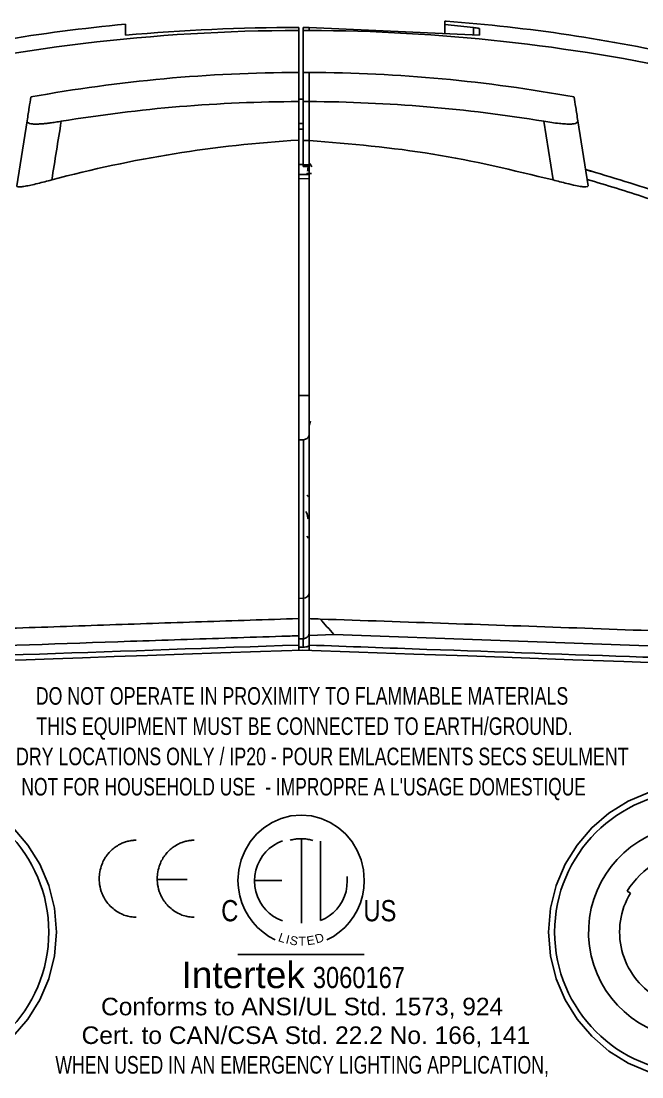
# Model space of a CAD drawing. Header units: inches. Extents: x 1.2 to 44.8, y 1.3 to 32.8.
# Drawn here: x 4.675 to 6.726, y 10.98 to 14.468 of the extents above; entities that cross this region are included whole.
import ezdxf

# ---------------------------------------------------------------- set-up
doc = ezdxf.new("R2010")
doc.units = ezdxf.units.IN
doc.header["$MEASUREMENT"] = 0
doc.layers.add('LABEL', color=2, linetype='Continuous')
doc.layers.add('OBJECT', color=7, linetype='Continuous')
doc.styles.add('Arial', font='arial.ttf')

msp = doc.modelspace()

# ---------------------------------------------------------------- linework, layer by layer
at = {"layer": 'LABEL'}
for p, q in [((5.534, 11.8339), (5.5041, 11.8208)), ((5.534, 11.8339), (5.5661, 11.842)), ((5.6, 11.8449), (5.5661, 11.842)), ((5.6, 11.8449), (5.6338, 11.842)), ((5.6338, 11.842), (5.6659, 11.8339)), ((5.6659, 11.8339), (5.6958, 11.8208)), ((5.4525, 11.7817), (5.4768, 11.8033)), ((5.5041, 11.8208), (5.4768, 11.8033)), ((5.6958, 11.8208), (5.7232, 11.8033)), ((5.7475, 11.7817), (5.7232, 11.8033)), ((5.0076, 11.7517), (5.0112, 11.7533)), ((5.0112, 11.7533), (5.0148, 11.7547)), ((5.0148, 11.7547), (5.0177, 11.7557)), ((5.0177, 11.7557), (5.0202, 11.7566)), ((5.0202, 11.7566), (5.0238, 11.7577)), ((5.0238, 11.7577), (5.0272, 11.7585)), ((5.0272, 11.7585), (5.031, 11.7592)), ((5.031, 11.7592), (5.0348, 11.7599)), ((5.0348, 11.7599), (5.0386, 11.7606)), ((5.0386, 11.7606), (5.0423, 11.7611)), ((5.0423, 11.7611), (5.0447, 11.7614)), ((5.0447, 11.7614), (5.0474, 11.7617)), ((5.0474, 11.7617), (5.05, 11.7618)), ((5.05, 11.7618), (5.0526, 11.7618)), ((5.0526, 11.7618), (5.0551, 11.7616)), ((5.1993, 11.7517), (5.203, 11.7533)), ((5.203, 11.7533), (5.2066, 11.7547)), ((5.2066, 11.7547), (5.2094, 11.7557)), ((5.2094, 11.7557), (5.212, 11.7566)), ((5.212, 11.7566), (5.2156, 11.7577)), ((5.2156, 11.7577), (5.219, 11.7585)), ((5.219, 11.7585), (5.2227, 11.7592)), ((5.2227, 11.7592), (5.2265, 11.7599)), ((5.2265, 11.7599), (5.2303, 11.7606)), ((5.2303, 11.7606), (5.2341, 11.7611)), ((5.2341, 11.7611), (5.2365, 11.7614)), ((5.2365, 11.7614), (5.2391, 11.7617)), ((5.2391, 11.7617), (5.2418, 11.7618)), ((5.2418, 11.7618), (5.2444, 11.7618)), ((5.2444, 11.7618), (5.2468, 11.7616)), ((5.4147, 11.7284), (5.4316, 11.7566)), ((5.4316, 11.7566), (5.4525, 11.7817)), ((5.5229, 11.7533), (5.5083, 11.7449)), ((5.5385, 11.7598), (5.5229, 11.7533)), ((5.5671, 11.7629), (5.5636, 11.762)), ((5.5705, 11.7637), (5.5671, 11.7629)), ((5.574, 11.7645), (5.5705, 11.7637)), ((5.5775, 11.7651), (5.574, 11.7645)), ((5.5811, 11.7657), (5.5775, 11.7651)), ((5.5847, 11.7661), (5.5811, 11.7657)), ((5.5883, 11.7665), (5.5847, 11.7661)), ((5.5919, 11.7668), (5.5883, 11.7665)), ((5.5956, 11.7669), (5.5919, 11.7668)), ((5.5993, 11.767), (5.5956, 11.7669)), ((5.6034, 11.7669), (5.5993, 11.767)), ((5.6009, 11.7669), (5.6009, 11.4883)), ((5.6075, 11.7667), (5.6034, 11.7669)), ((5.6116, 11.7664), (5.6075, 11.7667)), ((5.6156, 11.766), (5.6116, 11.7664)), ((5.6196, 11.7654), (5.6156, 11.766)), ((5.6235, 11.7647), (5.6196, 11.7654)), ((5.6275, 11.764), (5.6235, 11.7647)), ((5.6313, 11.763), (5.6275, 11.764)), ((5.6351, 11.762), (5.6313, 11.763)), ((5.6389, 11.7609), (5.6351, 11.762)), ((5.664, 11.7585), (5.664, 11.4968)), ((5.7683, 11.7566), (5.7475, 11.7817)), ((5.7853, 11.7284), (5.7683, 11.7566)), ((4.9617, 11.7164), (4.9659, 11.7214)), ((4.9659, 11.7214), (4.9692, 11.7249)), ((4.9692, 11.7249), (4.9724, 11.7281)), ((4.9724, 11.7281), (4.9758, 11.7312)), ((4.9758, 11.7312), (4.9789, 11.7339)), ((4.9789, 11.7339), (4.9819, 11.7363)), ((4.9819, 11.7363), (4.9855, 11.739)), ((4.9855, 11.739), (4.9885, 11.7411)), ((4.9885, 11.7411), (4.993, 11.7439)), ((4.993, 11.7439), (4.9971, 11.7464)), ((4.9971, 11.7464), (5.0003, 11.7482)), ((5.0003, 11.7482), (5.004, 11.75)), ((5.004, 11.75), (5.0076, 11.7517)), ((5.1535, 11.7164), (5.1577, 11.7214)), ((5.1577, 11.7214), (5.1609, 11.7249)), ((5.1609, 11.7249), (5.1641, 11.7281)), ((5.1641, 11.7281), (5.1675, 11.7312)), ((5.1675, 11.7312), (5.1706, 11.7339)), ((5.1706, 11.7339), (5.1736, 11.7363)), ((5.1736, 11.7363), (5.1773, 11.739)), ((5.1773, 11.739), (5.1803, 11.7411)), ((5.1803, 11.7411), (5.1847, 11.7439)), ((5.1847, 11.7439), (5.1888, 11.7464)), ((5.1888, 11.7464), (5.192, 11.7482)), ((5.192, 11.7482), (5.1958, 11.75)), ((5.1958, 11.75), (5.1993, 11.7517)), ((5.402, 11.6975), (5.4147, 11.7284)), ((5.4829, 11.7231), (5.4723, 11.7099)), ((5.4949, 11.7348), (5.4829, 11.7231)), ((5.5083, 11.7449), (5.4949, 11.7348)), ((5.7853, 11.7284), (5.798, 11.6975)), ((4.9412, 11.6804), (4.9434, 11.6858)), ((4.9434, 11.6858), (4.9453, 11.6901)), ((4.9453, 11.6901), (4.9474, 11.6945)), ((4.9474, 11.6945), (4.9498, 11.6986)), ((4.9498, 11.6986), (4.9518, 11.7024)), ((4.9518, 11.7024), (4.9539, 11.7056)), ((4.9539, 11.7056), (4.9558, 11.7083)), ((4.9558, 11.7083), (4.9574, 11.7109)), ((4.9574, 11.7109), (4.9596, 11.7137)), ((4.9596, 11.7137), (4.9617, 11.7164)), ((5.133, 11.6804), (5.1351, 11.6858)), ((5.1351, 11.6858), (5.137, 11.6901)), ((5.137, 11.6901), (5.1391, 11.6945)), ((5.1391, 11.6945), (5.1415, 11.6986)), ((5.1415, 11.6986), (5.1436, 11.7024)), ((5.1436, 11.7024), (5.1457, 11.7056)), ((5.1457, 11.7056), (5.1474, 11.7083)), ((5.1474, 11.7083), (5.1491, 11.7109)), ((5.1491, 11.7109), (5.1514, 11.7137)), ((5.1514, 11.7137), (5.1535, 11.7164)), ((5.402, 11.6975), (5.3941, 11.6643)), ((5.4633, 11.6955), (5.4561, 11.6799)), ((5.4723, 11.7099), (5.4633, 11.6955)), ((5.798, 11.6975), (5.8059, 11.6643)), ((4.9334, 11.6464), (4.934, 11.6511)), ((4.934, 11.6511), (4.9349, 11.6573)), ((4.9349, 11.6573), (4.9363, 11.6642)), ((4.9363, 11.6642), (4.9378, 11.67)), ((4.9378, 11.67), (4.9395, 11.6757)), ((4.9395, 11.6757), (4.9412, 11.6804)), ((5.1252, 11.6464), (5.1257, 11.6512)), ((5.1257, 11.6512), (5.1267, 11.6573)), ((5.1267, 11.6573), (5.1281, 11.6642)), ((5.1281, 11.6642), (5.1295, 11.67)), ((5.1295, 11.67), (5.1313, 11.6757)), ((5.1313, 11.6757), (5.133, 11.6804)), ((5.3914, 11.6294), (5.3941, 11.6643)), ((5.4508, 11.6633), (5.4475, 11.6458)), ((5.4561, 11.6799), (5.4508, 11.6633)), ((5.8059, 11.6643), (5.8086, 11.6294)), ((4.9329, 11.6343), (4.9331, 11.6405)), ((4.9331, 11.6285), (4.9329, 11.6343)), ((4.9331, 11.6405), (4.9334, 11.6464)), ((4.9335, 11.6219), (4.9331, 11.6285)), ((4.9342, 11.6154), (4.9335, 11.6219)), ((4.9357, 11.6079), (4.9342, 11.6154)), ((5.1246, 11.6343), (5.1247, 11.6405)), ((5.1247, 11.6285), (5.1246, 11.6343)), ((5.1247, 11.6405), (5.1252, 11.6464)), ((5.2235, 11.6324), (5.1247, 11.6324)), ((5.1252, 11.6219), (5.1247, 11.6285)), ((5.126, 11.6154), (5.1252, 11.6219)), ((5.1275, 11.6079), (5.126, 11.6154)), ((5.3929, 11.6035), (5.3914, 11.6294)), ((5.4475, 11.6458), (5.4463, 11.6277)), ((5.4463, 11.6277), (5.4475, 11.6095)), ((5.5366, 11.6287), (5.4464, 11.6287)), ((5.7524, 11.6277), (5.7514, 11.6099)), ((5.7518, 11.642), (5.7519, 11.6406)), ((5.7519, 11.6406), (5.752, 11.6392)), ((5.752, 11.6392), (5.7521, 11.6378)), ((5.7522, 11.6363), (5.7521, 11.6378)), ((5.7522, 11.6363), (5.7522, 11.6349)), ((5.7523, 11.6335), (5.7522, 11.6349)), ((5.7524, 11.632), (5.7523, 11.6335)), ((5.7524, 11.632), (5.7524, 11.6306)), ((5.7524, 11.6306), (5.7524, 11.6291)), ((5.7524, 11.6277), (5.7524, 11.6291)), ((5.8086, 11.6294), (5.8071, 11.6035)), ((4.9373, 11.6007), (4.9357, 11.6079)), ((4.9395, 11.5931), (4.9373, 11.6007)), ((4.9416, 11.5877), (4.9395, 11.5931)), ((4.9428, 11.5844), (4.9416, 11.5877)), ((4.9445, 11.5809), (4.9428, 11.5844)), ((4.946, 11.5775), (4.9445, 11.5809)), ((5.1291, 11.6007), (5.1275, 11.6079)), ((5.1313, 11.5931), (5.1291, 11.6007)), ((5.1334, 11.5877), (5.1313, 11.5931)), ((5.1346, 11.5844), (5.1334, 11.5877)), ((5.1362, 11.5809), (5.1346, 11.5844)), ((5.1377, 11.5775), (5.1362, 11.5809)), ((5.3972, 11.5785), (5.3929, 11.6035)), ((5.4043, 11.5547), (5.3972, 11.5785)), ((5.4475, 11.6095), (5.4508, 11.5921)), ((5.4508, 11.5921), (5.4561, 11.5755)), ((5.7482, 11.5929), (5.7431, 11.5766)), ((5.7514, 11.6099), (5.7482, 11.5929)), ((5.7957, 11.5547), (5.8028, 11.5785)), ((5.8028, 11.5785), (5.8071, 11.6035)), ((4.9481, 11.5738), (4.946, 11.5775)), ((4.9503, 11.5698), (4.9481, 11.5738)), ((4.9529, 11.5653), (4.9503, 11.5698)), ((4.9559, 11.5609), (4.9529, 11.5653)), ((4.9586, 11.5569), (4.9559, 11.5609)), ((4.9615, 11.5532), (4.9586, 11.5569)), ((4.9654, 11.5487), (4.9615, 11.5532)), ((4.9691, 11.5446), (4.9654, 11.5487)), ((4.9736, 11.5404), (4.9691, 11.5446)), ((5.1398, 11.5738), (5.1377, 11.5775)), ((5.142, 11.5698), (5.1398, 11.5738)), ((5.1446, 11.5653), (5.142, 11.5698)), ((5.1476, 11.5609), (5.1446, 11.5653)), ((5.1504, 11.5569), (5.1476, 11.5609)), ((5.1533, 11.5532), (5.1504, 11.5569)), ((5.1572, 11.5487), (5.1533, 11.5532)), ((5.1609, 11.5446), (5.1572, 11.5487)), ((5.1653, 11.5404), (5.1609, 11.5446)), ((5.4139, 11.532), (5.4043, 11.5547)), ((5.4561, 11.5755), (5.4633, 11.5599)), ((5.4633, 11.5599), (5.4723, 11.5454)), ((5.4723, 11.5454), (5.4829, 11.5322)), ((5.7174, 11.534), (5.7276, 11.5471)), ((5.7276, 11.5471), (5.7362, 11.5613)), ((5.7362, 11.5613), (5.7431, 11.5766)), ((5.7957, 11.5547), (5.7861, 11.532)), ((4.9785, 11.536), (4.9736, 11.5404)), ((4.9826, 11.5328), (4.9785, 11.536)), ((4.9868, 11.5296), (4.9826, 11.5328)), ((4.9912, 11.5266), (4.9868, 11.5296)), ((4.9959, 11.5239), (4.9912, 11.5266)), ((5.0007, 11.5211), (4.9959, 11.5239)), ((5.0063, 11.5184), (5.0007, 11.5211)), ((5.0111, 11.5163), (5.0063, 11.5184)), ((5.0147, 11.5149), (5.0111, 11.5163)), ((5.0188, 11.5135), (5.0147, 11.5149)), ((5.0237, 11.512), (5.0188, 11.5135)), ((5.028, 11.5109), (5.0237, 11.512)), ((5.0318, 11.5101), (5.028, 11.5109)), ((5.0364, 11.5092), (5.0318, 11.5101)), ((5.0413, 11.5085), (5.0364, 11.5092)), ((5.1702, 11.536), (5.1653, 11.5404)), ((5.1743, 11.5328), (5.1702, 11.536)), ((5.1785, 11.5296), (5.1743, 11.5328)), ((5.183, 11.5266), (5.1785, 11.5296)), ((5.1876, 11.5238), (5.183, 11.5266)), ((5.1925, 11.5211), (5.1876, 11.5238)), ((5.1981, 11.5184), (5.1925, 11.5211)), ((5.2028, 11.5163), (5.1981, 11.5184)), ((5.2064, 11.5149), (5.2028, 11.5163)), ((5.2105, 11.5135), (5.2064, 11.5149)), ((5.2154, 11.512), (5.2105, 11.5135)), ((5.2198, 11.5109), (5.2154, 11.512)), ((5.2236, 11.5101), (5.2198, 11.5109)), ((5.2281, 11.5092), (5.2236, 11.5101)), ((5.233, 11.5085), (5.2281, 11.5092)), ((5.4258, 11.5109), (5.4139, 11.532)), ((5.4258, 11.5109), (5.4399, 11.4913)), ((5.4829, 11.5322), (5.4949, 11.5205)), ((5.4949, 11.5205), (5.5083, 11.5104)), ((5.5083, 11.5104), (5.5229, 11.502)), ((5.679, 11.5036), (5.693, 11.5122)), ((5.693, 11.5122), (5.7059, 11.5224)), ((5.7174, 11.534), (5.7059, 11.5224)), ((5.7601, 11.4913), (5.7742, 11.5109)), ((5.7742, 11.5109), (5.7861, 11.532)), ((5.0458, 11.5081), (5.0413, 11.5085)), ((5.0493, 11.5077), (5.0458, 11.5081)), ((5.0526, 11.5076), (5.0493, 11.5077)), ((5.0552, 11.5076), (5.0526, 11.5076)), ((5.2376, 11.5081), (5.233, 11.5085)), ((5.241, 11.5077), (5.2376, 11.5081)), ((5.2443, 11.5076), (5.241, 11.5077)), ((5.2469, 11.5076), (5.2443, 11.5076)), ((5.4399, 11.4913), (5.456, 11.4735)), ((5.5229, 11.502), (5.5385, 11.4955)), ((5.664, 11.4968), (5.679, 11.5036)), ((5.7601, 11.4913), (5.744, 11.4735)), ((5.474, 11.4577), (5.456, 11.4735)), ((5.4936, 11.4441), (5.474, 11.4577)), ((5.4936, 11.4441), (5.5147, 11.4328)), ((5.6853, 11.4328), (5.7064, 11.4441)), ((5.726, 11.4577), (5.7064, 11.4441)), ((5.726, 11.4577), (5.744, 11.4735)), ((5.3914, 11.3845), (5.8086, 11.3845))]:
    msp.add_line(p, q, dxfattribs=at)
for points in [[(6.8305, 12.3462), (6.666, 12.3521), (6.4979, 12.3581), (6.3263, 12.3643), (6.1511, 12.3705), (5.9724, 12.3769), (5.7902, 12.3835), (5.6044, 12.3902), (5.4662, 12.3853), (5.3348, 12.3807), (5.2104, 12.3763), (5.0928, 12.3722), (4.982, 12.3683), (4.8782, 12.3647), (4.7812, 12.3613), (4.6911, 12.3581), (4.6079, 12.3552)], [(6.7505, 10.9963), (6.6806, 11.0259), (6.6168, 11.0655), (6.5601, 11.1142), (6.5114, 11.1709), (6.4718, 11.2347), (6.4423, 11.3046), (6.4238, 11.3795), (6.4174, 11.4585), (6.4238, 11.5375), (6.4423, 11.6125), (6.4718, 11.6823), (6.5114, 11.7461), (6.5601, 11.8029), (6.6168, 11.8516), (6.6806, 11.8912), (6.7505, 11.9207)], [(4.6488, 11.8029), (4.6975, 11.7461), (4.7371, 11.6823), (4.7666, 11.6125), (4.785, 11.5375), (4.7914, 11.4585), (4.785, 11.3795), (4.7666, 11.3046), (4.7371, 11.2347), (4.6975, 11.1709), (4.6488, 11.1142)]]:
    msp.add_lwpolyline(points, dxfattribs=at)
at = {"layer": 'OBJECT'}
for p, q in [((5.6069, 14.4463), (5.6269, 14.4463)), ((5.6269, 14.4463), (6.1894, 14.4209)), ((5.6269, 14.4369), (5.6269, 14.4463)), ((6.1697, 14.4464), (6.0744, 14.4567)), ((6.0744, 14.4261), (6.0744, 14.4567)), ((6.1697, 14.4218), (6.1697, 14.4464)), ((5.5919, 14.4369), (5.5919, 14.2982)), ((5.6069, 14.4369), (5.6269, 14.4369)), ((5.6069, 14.2982), (5.6069, 14.4369)), ((5.6069, 14.2982), (5.6269, 14.2982)), ((5.6069, 14.2103), (5.5919, 14.2103)), ((5.6069, 14.2102), (5.5919, 14.2102)), ((5.5919, 14.0743), (5.5919, 14.2019)), ((5.6069, 14.2019), (5.6269, 14.2019)), ((5.6069, 13.9925), (5.6069, 14.2019)), ((5.6269, 14.2019), (5.6269, 14.0737)), ((4.6608, 13.924), (4.6948, 14.1383)), ((5.5919, 14.1297), (5.6069, 14.1297)), ((6.4327, 13.943), (6.4015, 14.1367)), ((6.5141, 14.1383), (6.5481, 13.9238)), ((5.6069, 14.1104), (5.5919, 14.1103)), ((5.6069, 14.0737), (5.6269, 14.0737)), ((5.5919, 13.9936), (5.6069, 13.9937)), ((5.6069, 13.9925), (5.6269, 13.9927)), ((5.6269, 13.9877), (5.6069, 13.9876)), ((5.6288, 13.9969), (5.6305, 13.9946)), ((5.6351, 13.9866), (5.6303, 13.9949)), ((5.5919, 13.9606), (5.6269, 13.9609)), ((5.5919, 13.9606), (5.6269, 13.9609)), ((5.6191, 13.9644), (5.6183, 13.9608)), ((5.6191, 13.9644), (5.634, 13.9644)), ((6.5396, 13.9776), (6.5591, 13.9713)), ((5.5919, 13.9471), (5.6269, 13.9474)), ((5.5919, 13.9471), (5.6269, 13.9474)), ((5.6269, 13.7479), (5.6269, 13.6765)), ((5.5919, 13.2312), (5.6269, 13.2315)), ((5.6312, 13.1467), (5.6269, 13.1324)), ((5.5919, 13.0847), (5.6073, 13.085)), ((5.6192, 12.7661), (5.6248, 12.7597)), ((5.5919, 12.5608), (5.6073, 12.5611)), ((5.5919, 12.4374), (5.5919, 12.4942)), ((5.6269, 12.4938), (5.6269, 12.4384)), ((5.5919, 12.3897), (5.5919, 12.4374)), ((5.5919, 12.4275), (5.6073, 12.4277)), ((5.7075, 12.441), (5.6269, 12.4384)), ((5.6269, 12.3893), (5.6269, 12.4384)), ((7.3576, 12.3817), (5.7075, 12.441)), ((5.5919, 12.3939), (5.5919, 12.4025)), ((5.6073, 12.3994), (5.5919, 12.3992)), ((6.6768, 11.5936), (6.6876, 11.5872))]:
    msp.add_line(p, q, dxfattribs=at)
for centre in [(4.3019, 11.4585), (6.9019, 11.4585)]:
    msp.add_circle(centre, 0.4645, dxfattribs=at)
for centre, radius, start, end in [((5.6019, 8.3769), 6.06, 90.09455, 103.58244), ((5.6069, 8.3769), 6.06, 77.66405, 89.8109), ((5.6019, 9.3269), 4.9713, 90.1153, 100.3684), ((5.6069, 9.3269), 4.9713, 79.6316, 89.7695), ((5.6019, 9.3269), 4.875, 90.1175, 99.3799), ((5.6069, 9.3269), 4.875, 80.6201, 89.7649), ((5.6072, 12.5808), 0.0197, 270.2662, 359.2816), ((6.124, 12.4136), 0.5169, 178.4316, 181.5684), ((6.9019, 11.4585), 0.3525, 106.4804, 349.7872), ((6.9019, 11.4585), 0.2625, 90, 149.0362), ((6.9019, 11.4585), 0.25, 149.0362, 239.0362)]:
    msp.add_arc(centre, radius, start, end, dxfattribs=at)
for points in [[(4.194, 14.3206), (4.4659, 14.3852), (4.741, 14.431), (5.0194, 14.4577)], [(5.5919, 14.4463), (5.4007, 14.4467), (5.2098, 14.4383), (5.0194, 14.4209)], [(5.5919, 14.4463), (5.5919, 14.4434), (5.5919, 14.4403), (5.5919, 14.4369)]]:
    msp.add_open_spline(points, degree=3, dxfattribs=at)
for points, knots in [([(5.0194, 14.4577), (5.0194, 14.456), (5.0194, 14.4533), (5.0194, 14.4423), (5.0194, 14.4339), (5.0194, 14.4209)], [0, 0, 0, 0, 0.5, 0.5, 1, 1, 1, 1]), ([(5.6069, 14.4369), (5.6069, 14.4387), (5.6069, 14.4419), (5.6069, 14.445), (5.6069, 14.4463)], [0, 0, 0, 0, 0.571235, 1, 1, 1, 1]), ([(6.0744, 14.4567), (6.0744, 14.4598), (6.0744, 14.4653), (6.0744, 14.4669), (6.0744, 14.4677)], [0, 0, 0, 0, 0.568639, 1, 1, 1, 1]), ([(6.0744, 14.4677), (6.0759, 14.4676), (6.2128, 14.457), (6.4854, 14.4279), (6.7526, 14.3758), (6.8865, 14.3496)], [0, 0, 0, 0, 0.005481, 0.501597, 1, 1, 1, 1]), ([(6.1697, 14.4464), (6.1727, 14.446), (6.1788, 14.4452), (6.1855, 14.4441), (6.189, 14.4431), (6.1893, 14.4427), (6.1894, 14.4425)], [0, 0, 0, 0, 0.2753246, 0.5506821, 0.825326, 1, 1, 1, 1]), ([(6.1894, 14.4425), (6.1894, 14.4422), (6.1894, 14.4364), (6.1894, 14.4284), (6.1894, 14.4209)], [0, 0, 0, 0, 0.060514, 1, 1, 1, 1]), ([(5.5919, 14.2019), (5.5919, 14.2079), (5.5919, 14.2133), (5.5919, 14.2234), (5.5919, 14.2281), (5.5919, 14.2417), (5.5919, 14.2498), (5.5919, 14.2729), (5.5919, 14.2862), (5.5919, 14.2982)], [0, 0, 0, 0, 0.125, 0.125, 0.25, 0.25, 0.5, 0.5, 1, 1, 1, 1]), ([(5.6069, 14.2019), (5.6069, 14.2103), (5.6069, 14.2276), (5.6069, 14.2477), (5.6069, 14.2662), (5.6069, 14.283), (5.6069, 14.293), (5.6069, 14.2982)], [0, 0, 0, 0, 0.19312, 0.395018, 0.594473, 0.791682, 1, 1, 1, 1]), ([(5.6269, 14.2982), (5.6269, 14.2859), (5.6269, 14.2612), (5.6269, 14.2217), (5.6269, 14.2019)], [0, 0, 0, 0, 0.49969, 1, 1, 1, 1]), ([(4.6948, 14.1383), (4.6961, 14.1468), (4.6973, 14.1545), (4.6996, 14.169), (4.7007, 14.1758), (4.7037, 14.195), (4.7056, 14.2065), (4.7072, 14.217)], [0, 0, 0, 0, 0.25, 0.25, 0.5, 0.5, 1, 1, 1, 1]), ([(6.5017, 14.217), (6.5034, 14.2062), (6.5068, 14.1845), (6.5117, 14.1537), (6.5141, 14.1383)], [0, 0, 0, 0, 0.499821, 1, 1, 1, 1]), ([(4.6948, 14.1383), (4.6947, 14.1378), (4.6946, 14.1367), (4.695, 14.1351), (4.6958, 14.1337), (4.697, 14.1325), (4.6998, 14.1306), (4.7057, 14.1286), (4.717, 14.1275), (4.7295, 14.1275), (4.742, 14.1282), (4.7561, 14.1294), (4.7717, 14.1313), (4.7891, 14.1338), (4.8011, 14.1357), (4.8074, 14.1367)], [0, 0, 0, 0, 0.054577, 0.10661, 0.156268, 0.203738, 0.24922, 0.381204, 0.499535, 0.575917, 0.651825, 0.730103, 0.813098, 0.902616, 1, 1, 1, 1]), ([(4.8074, 14.1367), (4.8022, 14.1042), (4.7918, 14.0396), (4.7814, 13.9751), (4.7762, 13.9431)], [0, 0, 0, 0, 0.5047606, 1, 1, 1, 1]), ([(6.4015, 14.1367), (6.419, 14.134), (6.4442, 14.1301), (6.4735, 14.1276), (6.4905, 14.1274), (6.5031, 14.1286), (6.5133, 14.132), (6.5138, 14.1358), (6.5141, 14.1383)], [0, 0, 0, 0, 0.268825, 0.385121, 0.499196, 0.617817, 0.750134, 1, 1, 1, 1]), ([(5.5919, 14.0743), (5.4535, 14.0666), (5.3163, 14.0515), (5.0445, 14.0075), (4.9098, 13.9787), (4.7762, 13.9431)], [0, 0, 0, 0, 0.5, 0.5, 1, 1, 1, 1]), ([(5.5919, 14.0743), (5.5919, 14.0617), (5.5919, 14.0464), (5.5919, 14.0104), (5.5919, 13.9897), (5.5919, 13.9195), (5.5919, 13.8618), (5.5919, 13.7606), (5.5919, 13.7245), (5.5919, 13.6478), (5.5919, 13.6074), (5.5919, 13.4811), (5.5919, 13.3902), (5.5919, 13.2046), (5.5919, 13.1099), (5.5919, 12.9744), (5.5919, 12.9304), (5.5919, 12.8462), (5.5919, 12.8062), (5.5919, 12.7318), (5.5919, 12.6974), (5.5919, 12.6356), (5.5919, 12.6081), (5.5919, 12.5612), (5.5919, 12.5418), (5.5919, 12.5114), (5.5919, 12.5006), (5.5919, 12.4942)], [0, 0, 0, 0, 0.0625, 0.0625, 0.125, 0.125, 0.25, 0.25, 0.3125, 0.3125, 0.375, 0.375, 0.5, 0.5, 0.625, 0.625, 0.6875, 0.6875, 0.75, 0.75, 0.8125, 0.8125, 0.875, 0.875, 0.9375, 0.9375, 1, 1, 1, 1]), ([(6.4327, 13.943), (6.3007, 13.9748), (6.0355, 14.0388), (5.7636, 14.062), (5.6269, 14.0737)], [0, 0, 0, 0, 0.497473, 1, 1, 1, 1]), ([(5.6269, 12.4938), (5.6269, 12.5031), (5.6269, 12.5217), (5.6269, 12.5848), (5.6269, 12.6725), (5.6269, 12.793), (5.6269, 12.9461), (5.6269, 13.1265), (5.6269, 13.3122), (5.6269, 13.4914), (5.6269, 13.6571), (5.6269, 13.803), (5.6269, 13.9218), (5.6269, 14.0156), (5.6269, 14.0543), (5.6269, 14.0737)], [0, 0, 0, 0, 0.064221, 0.128446, 0.193714, 0.258994, 0.341371, 0.42379, 0.506214, 0.588575, 0.670941, 0.75326, 0.83549, 0.917776, 1, 1, 1, 1]), ([(5.6069, 13.9876), (5.6069, 13.9877), (5.6069, 13.9879), (5.6069, 13.9889), (5.6069, 13.9903), (5.6069, 13.9916), (5.6069, 13.9923), (5.6069, 13.9925)], [0, 0, 0, 0, 0.2288315, 0.4576628, 0.6864989, 0.9153437, 1, 1, 1, 1]), ([(5.6233, 13.9898), (5.6232, 13.9868), (5.623, 13.9817), (5.6216, 13.9751), (5.6211, 13.9723)], [0, 0, 0, 0, 0.57885, 1, 1, 1, 1]), ([(6.5396, 13.9774), (6.6265, 13.9516), (6.7622, 13.9113), (6.9423, 13.8426), (7.0685, 13.7885), (7.1657, 13.742), (7.2245, 13.711), (7.2547, 13.6933), (7.2676, 13.685), (7.2672, 13.6841), (7.2671, 13.684)], [0, 0, 0, 0, 0.314225, 0.490847, 0.670153, 0.798166, 0.891176, 0.943231, 0.994911, 1, 1, 1, 1]), ([(4.7762, 13.9431), (4.7605, 13.939), (4.745, 13.9349), (4.7221, 13.9293), (4.7146, 13.9276), (4.7006, 13.9245), (4.694, 13.9232), (4.6828, 13.9213), (4.6781, 13.9207), (4.6706, 13.9201), (4.6678, 13.9201), (4.6617, 13.9209), (4.6605, 13.9222), (4.6608, 13.924)], [0, 0, 0, 0, 0.25, 0.25, 0.375, 0.375, 0.5, 0.5, 0.625, 0.625, 0.75, 0.75, 1, 1, 1, 1]), ([(6.5481, 13.9238), (6.5473, 13.9219), (6.5461, 13.9192), (6.528, 13.9206), (6.506, 13.9246), (6.473, 13.9323), (6.4476, 13.939), (6.4327, 13.943)], [0, 0, 0, 0, 0.30596, 0.450723, 0.596268, 0.76238, 1, 1, 1, 1]), ([(7.2667, 13.6823), (7.2668, 13.6821), (7.2669, 13.6818), (7.2629, 13.6826), (7.2508, 13.6862), (7.2077, 13.7034), (7.1319, 13.7352), (7.0323, 13.776), (6.9007, 13.8273), (6.7379, 13.8863), (6.6094, 13.9254), (6.5447, 13.945)], [0, 0, 0, 0, 0.007218, 0.015314, 0.05959, 0.131623, 0.258674, 0.393279, 0.530849, 0.763921, 1, 1, 1, 1]), ([(5.6269, 13.1038), (5.6269, 13.1025), (5.6266, 13.0992), (5.6244, 13.094), (5.62, 13.0891), (5.614, 13.0858), (5.6095, 13.0853), (5.6073, 13.085)], [0, 0, 0, 0, 0.131604, 0.348666, 0.565758, 0.78288, 1, 1, 1, 1]), ([(5.6073, 12.5611), (5.6073, 12.5901), (5.6073, 12.6482), (5.6073, 12.7558), (5.6073, 12.8995), (5.6073, 13.0138), (5.6073, 13.085)], [0, 0, 0, 0, 0.214856, 0.429518, 0.644445, 1, 1, 1, 1]), ([(5.6248, 12.8957), (5.6234, 12.8977), (5.621, 12.9011), (5.6196, 12.9013), (5.619, 12.9013)], [0, 0, 0, 0, 0.573295, 1, 1, 1, 1]), ([(5.6156, 12.8477), (5.6169, 12.8452), (5.6196, 12.8404), (5.6218, 12.8314), (5.6226, 12.8256), (5.6228, 12.8236)], [0, 0, 0, 0, 0.401437, 0.791694, 1, 1, 1, 1]), ([(5.6073, 12.4277), (5.6073, 12.431), (5.6073, 12.4463), (5.6073, 12.4847), (5.6073, 12.5356), (5.6073, 12.5611)], [0, 0, 0, 0, 0.1201906, 0.5601665, 1, 1, 1, 1]), ([(3.4765, 12.3684), (3.4831, 12.3706), (3.4961, 12.375), (3.5158, 12.3811), (3.5354, 12.3867), (3.5549, 12.392), (3.5744, 12.3969), (3.5939, 12.4015), (3.6132, 12.4057), (3.6537, 12.4137), (3.7162, 12.4235), (3.7867, 12.4302), (3.8361, 12.4328), (3.8639, 12.4338), (3.9049, 12.4354), (4.048, 12.4407), (4.2929, 12.4497), (4.62, 12.4613), (4.946, 12.4726), (5.2702, 12.4836), (5.485, 12.4906), (5.5919, 12.4942)], [0, 0, 0, 0, 0.009768, 0.01946, 0.029075, 0.038616, 0.048083, 0.057477, 0.066801, 0.076055, 0.115746, 0.156101, 0.176046, 0.185758, 0.195392, 0.233931, 0.388092, 0.541616, 0.696405, 0.848827, 1, 1, 1, 1]), ([(5.6269, 12.4938), (5.6303, 12.4936), (5.6421, 12.4932), (5.6539, 12.4928), (5.6624, 12.4925)], [0, 0, 0, 0, 0.281163, 1, 1, 1, 1]), ([(5.6624, 12.4925), (5.9452, 12.4828), (6.511, 12.4635), (7.0767, 12.4422), (7.3596, 12.4316)], [0, 0, 0, 0, 0.499991, 1, 1, 1, 1]), ([(5.6624, 12.4925), (5.6701, 12.4841), (5.6858, 12.4673), (5.7002, 12.4498), (5.7075, 12.441)], [0, 0, 0, 0, 0.494315, 1, 1, 1, 1]), ([(5.5919, 12.4374), (5.5732, 12.4368), (5.499, 12.4344), (5.3136, 12.4283), (4.9248, 12.4153), (4.5355, 12.4017), (4.2022, 12.3897), (4.0632, 12.3846), (3.9527, 12.3805), (3.8902, 12.3781), (3.8487, 12.3766), (3.821, 12.3753), (3.7726, 12.3721), (3.7093, 12.3653), (3.6271, 12.3516), (3.5455, 12.332), (3.4603, 12.3034), (3.3829, 12.2693), (3.3092, 12.2279), (3.2517, 12.1871), (3.2085, 12.1507), (3.1674, 12.1121), (3.1239, 12.0641), (3.0801, 12.0056), (3.0379, 11.9388), (2.9971, 11.8583), (2.9523, 11.7428), (2.9153, 11.6011), (2.8914, 11.4343), (2.8852, 11.3153), (2.8844, 11.249), (2.8843, 11.2351), (2.8843, 11.2201), (2.8843, 11.2087), (2.8842, 11.2007)], [0, 0, 0, 0, 0.016171, 0.064202, 0.160265, 0.352391, 0.400904, 0.448453, 0.472605, 0.496483, 0.502486, 0.508486, 0.520467, 0.544389, 0.563538, 0.592415, 0.616802, 0.641163, 0.665385, 0.689713, 0.701987, 0.714194, 0.73843, 0.757814, 0.777327, 0.806609, 0.835668, 0.884243, 0.932816, 0.981065, 0.987094, 0.990109, 0.993124, 1, 1, 1, 1]), ([(5.6073, 12.4277), (5.6095, 12.428), (5.614, 12.4285), (5.6199, 12.4321), (5.6243, 12.4373), (5.6266, 12.443), (5.6268, 12.4468), (5.6269, 12.4482)], [0, 0, 0, 0, 0.209236, 0.420154, 0.63521, 0.855951, 1, 1, 1, 1]), ([(5.5919, 12.4068), (5.0208, 12.3868), (4.4496, 12.3668), (3.8605, 12.3463), (3.8427, 12.3458), (3.8071, 12.3439), (3.7893, 12.3427), (3.7361, 12.3379), (3.7007, 12.3334), (3.6304, 12.3211), (3.5953, 12.3134), (3.5261, 12.2943), (3.4922, 12.2831), (3.4261, 12.2566), (3.394, 12.2414), (3.3316, 12.2067), (3.3012, 12.187), (3.2441, 12.144), (3.2172, 12.1206), (3.1795, 12.0826), (3.1674, 12.0695), (3.1439, 12.0423), (3.1326, 12.0282), (3.079, 11.9566), (3.0446, 11.8947), (3.0097, 11.8129), (3.0031, 11.7963), (2.9908, 11.7627), (2.985, 11.7457), (2.9689, 11.6946), (2.9598, 11.6602), (2.9364, 11.5565), (2.9262, 11.4864), (2.9167, 11.3804), (2.9146, 11.3449), (2.9127, 11.2914), (2.9123, 11.2736), (2.9119, 11.2379), (2.9119, 11.22), (2.9119, 11.2022)], [0, 0, 0, 0, 0.5, 0.5, 0.515625, 0.515625, 0.53125, 0.53125, 0.5625, 0.5625, 0.59375, 0.59375, 0.625, 0.625, 0.65625, 0.65625, 0.6875, 0.6875, 0.71875, 0.71875, 0.734375, 0.734375, 0.75, 0.75, 0.8125, 0.8125, 0.828125, 0.828125, 0.84375, 0.84375, 0.875, 0.875, 0.9375, 0.9375, 0.96875, 0.96875, 0.984375, 0.984375, 1, 1, 1, 1]), ([(5.6269, 12.4038), (5.6258, 12.4034), (5.6196, 12.4007), (5.6129, 12.4), (5.6073, 12.3994)], [0, 0, 0, 0, 0.176534, 1, 1, 1, 1]), ([(8.2969, 11.2022), (8.2964, 11.2586), (8.2953, 11.3719), (8.2755, 11.5469), (8.235, 11.7264), (8.171, 11.8854), (8.0896, 12.0151), (8.0013, 12.1143), (7.8956, 12.1971), (7.7669, 12.2659), (7.6142, 12.3157), (7.4415, 12.3431), (7.2643, 12.3475), (7.0265, 12.3566), (6.6102, 12.371), (6.1239, 12.3886), (5.7565, 12.4018), (5.6269, 12.4064)], [0, 0, 0, 0, 0.049612, 0.099523, 0.154558, 0.210928, 0.249291, 0.288686, 0.327086, 0.366656, 0.416409, 0.467556, 0.519832, 0.572145, 0.676771, 0.886022, 1, 1, 1, 1])]:
    msp.add_open_spline(points, degree=3, knots=knots, dxfattribs=at)

# ---------------------------------------------------------------- texts
at = {"layer": 'LABEL', "style": 'Arial'}
for s, height, width, p in [('DO NOT OPERATE IN PROXIMITY TO FLAMMABLE MATERIALS', 0.058, 0.725, (4.7233, 12.2096)), ('THIS EQUIPMENT MUST BE CONNECTED TO EARTH/GROUND.', 0.058, 0.725, (4.7252, 12.1097)), ('FOR DRY LOCATIONS ONLY / IP20 - POUR EMLACEMENTS SECS SEULMENT', 0.058, 0.725, (4.5178, 12.0097)), ("NOT FOR HOUSEHOLD USE  - IMPROPRE A L'USAGE DOMESTIQUE", 0.058, 0.71, (4.6759, 11.9097)), ('C', 0.0702, 0.8, (5.3359, 11.4941)), ('US', 0.07018, 0.8, (5.8056, 11.4941)), ('3060167', 0.07, 0.8, (5.6385, 11.2735)), ('WHEN USED IN AN EMERGENCY LIGHTING APPLICATION,', 0.058, 0.72, (4.788, 10.991))]:
    msp.add_text(s, height=height, dxfattribs=dict(at, width=width)).set_placement(p)
for s, rotation, p in [('L', 341.0311, (5.5219, 11.4294)), ('I', 346.6362, (5.547, 11.4211)), ('S', 347.7661, (5.5599, 11.4188)), ('E', 9.0599, (5.6203, 11.4146)), ('D', 17.5728, (5.6509, 11.4203))]:
    msp.add_text(s, height=0.029, rotation=rotation, dxfattribs=at).set_placement(p)
for s, height, p in [('T', 0.029, (5.5911, 11.4139)), ('Intertek', 0.0875, (5.2046, 11.2735)), ('Conforms to ANSI/UL Std. 1573, 924', 0.058, (4.939, 11.1836)), ('Cert. to CAN/CSA Std. 22.2 No. 166, 141', 0.058, (4.8747, 11.0889))]:
    msp.add_text(s, height=height, dxfattribs=at).set_placement(p)

doc.saveas('drawing.dxf')
